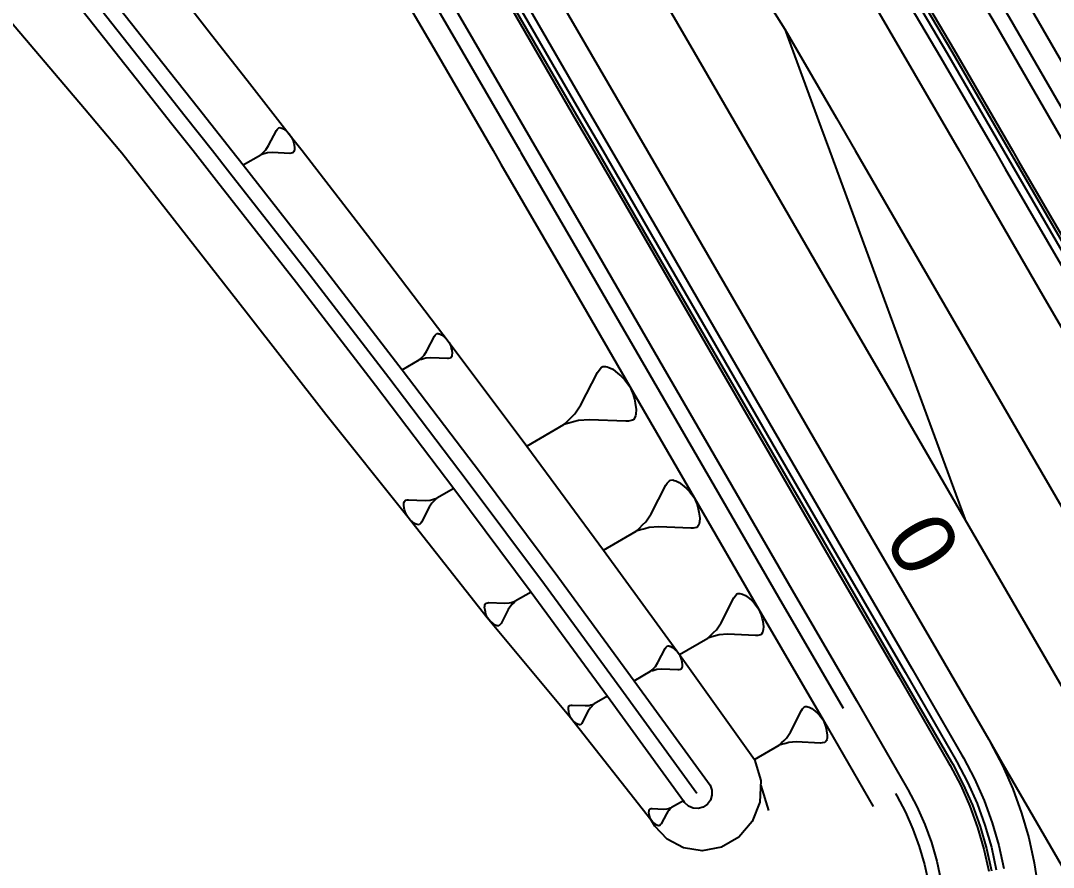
# Model space of a CAD drawing. Extents: x 385979 to 386199, y 802665 to 802910.
# Drawn here: x 386036.57 to 386076.76, y 802772.1 to 802805.06 of the extents above; entities that cross this region are included whole.
import ezdxf
from ezdxf.enums import TextEntityAlignment as Align

# ---------------------------------------------------------------- set-up
doc = ezdxf.new("R2010")
doc.units = 0
doc.layers.get('0').update_dxf_attribs({"linetype": 'CONTINUOUS'})
doc.styles.add('ARIAL', font='ARIAL.FON')

msp = doc.modelspace()

# ---------------------------------------------------------------- linework, layer by layer
at = {"color": 7}
for p, q in [((386046.2234, 802800.1939), (386046.528, 802800.7845)), ((386046.528, 802800.7845), (386046.5555, 802800.8263)), ((386046.5555, 802800.8263), (386046.6024, 802800.8793)), ((386046.6024, 802800.8793), (386046.6218, 802800.8906)), ((386046.6218, 802800.8906), (386046.6717, 802800.8936)), ((386046.6717, 802800.8936), (386046.7023, 802800.8855)), ((386046.7023, 802800.8855), (386046.7329, 802800.8774)), ((386046.7329, 802800.8774), (386046.8053, 802800.8417)), ((386046.8053, 802800.8417), (386046.9002, 802800.7673)), ((386046.9002, 802800.7673), (386046.9532, 802800.7204)), ((386046.9532, 802800.7204), (386047.0175, 802800.6542)), ((386047.0175, 802800.6542), (386047.1155, 802800.5298)), ((386047.1155, 802800.5298), (386047.1747, 802800.383)), ((386047.1747, 802800.383), (386047.2002, 802800.2943)), ((386045.9809, 802799.8981), (386046.0472, 802799.9624)), ((386046.0472, 802799.9624), (386046.0859, 802800)), ((386046.0859, 802800), (386046.1134, 802800.0267)), ((386046.1134, 802800.0267), (386046.2234, 802800.1939)), ((386047.2106, 802799.964), (386047.1831, 802799.9222)), ((386047.2002, 802800.2943), (386047.2145, 802800.225)), ((386047.2187, 802799.9946), (386047.2106, 802799.964)), ((386047.2145, 802800.225), (386047.2319, 802800.1057)), ((386047.2202, 802800), (386047.2187, 802799.9946)), ((386047.2269, 802800.0252), (386047.2202, 802800)), ((386047.2319, 802800.1057), (386047.2269, 802800.0252)), ((386045.2368, 802799.441), (386045.9147, 802799.8339)), ((386045.9147, 802799.8339), (386045.9809, 802799.8981)), ((386046.0034, 802799.8594), (386045.9147, 802799.8339)), ((386046.0921, 802799.8849), (386046.0034, 802799.8594)), ((386046.1808, 802799.9105), (386046.0921, 802799.8849)), ((386046.3806, 802799.9228), (386046.1808, 802799.9105)), ((386047.0444, 802799.8935), (386046.3806, 802799.9228)), ((386047.0944, 802799.8966), (386047.0444, 802799.8935)), ((386047.1637, 802799.9109), (386047.0944, 802799.8966)), ((386047.1831, 802799.9222), (386047.1637, 802799.9109)), ((386052.3823, 802792.2006), (386052.6789, 802792.7756)), ((386052.6789, 802792.7756), (386052.7057, 802792.8163)), ((386052.7057, 802792.8163), (386052.7513, 802792.8679)), ((386052.7513, 802792.8679), (386052.7702, 802792.8789)), ((386052.7702, 802792.8789), (386052.8188, 802792.8819)), ((386052.8188, 802792.8819), (386052.8486, 802792.8739)), ((386052.8486, 802792.8739), (386052.8784, 802792.866)), ((386052.8784, 802792.866), (386052.9489, 802792.8313)), ((386052.9489, 802792.8313), (386053.0413, 802792.7589)), ((386053.0413, 802792.7589), (386053.0929, 802792.7132)), ((386053.0929, 802792.7132), (386053.1555, 802792.6487)), ((386053.1555, 802792.6487), (386053.2509, 802792.5276)), ((386053.2509, 802792.5276), (386053.3085, 802792.3847)), ((386053.3085, 802792.3847), (386053.3334, 802792.2983)), ((386052.1462, 802791.9126), (386052.2107, 802791.9751)), ((386052.2107, 802791.9751), (386052.2752, 802792.0377)), ((386052.3407, 802791.9246), (386052.2544, 802791.8997)), ((386052.2752, 802792.0377), (386052.3823, 802792.2006)), ((386052.5353, 802791.9366), (386052.3407, 802791.9246)), ((386053.1817, 802791.9081), (386052.5353, 802791.9366)), ((386053.2978, 802791.925), (386053.2303, 802791.9111)), ((386053.3167, 802791.936), (386053.2978, 802791.925)), ((386053.3435, 802791.9767), (386053.3167, 802791.936)), ((386053.3334, 802792.2983), (386053.3473, 802792.2308)), ((386053.3514, 802792.0065), (386053.3435, 802791.9767)), ((386053.3473, 802792.2308), (386053.3642, 802792.1147)), ((386053.3593, 802792.0363), (386053.3514, 802792.0065)), ((386053.3642, 802792.1147), (386053.3593, 802792.0363)), ((386051.4216, 802791.4674), (386052.0817, 802791.85)), ((386052.0817, 802791.85), (386052.1462, 802791.9126)), ((386052.168, 802791.8748), (386052.0817, 802791.85)), ((386052.2544, 802791.8997), (386052.168, 802791.8748)), ((386053.2303, 802791.9111), (386053.1817, 802791.9081)), ((386059.084, 802791.4545), (386059.184, 802791.5677)), ((386059.184, 802791.5677), (386059.2254, 802791.5917)), ((386059.2254, 802791.5917), (386059.332, 802791.5983)), ((386059.332, 802791.5983), (386059.3973, 802791.5809)), ((386059.3973, 802791.5809), (386059.4625, 802791.5635)), ((386059.4625, 802791.5635), (386059.6171, 802791.4874)), ((386058.3753, 802790.1052), (386059.0253, 802791.3653)), ((386059.0253, 802791.3653), (386059.084, 802791.4545)), ((386059.6171, 802791.4874), (386059.8195, 802791.3287)), ((386059.8195, 802791.3287), (386059.9327, 802791.2287)), ((386059.9327, 802791.2287), (386060.0698, 802791.0873)), ((386060.0698, 802791.0873), (386060.2789, 802790.8219)), ((386060.2789, 802790.8219), (386060.4052, 802790.5087)), ((386060.4052, 802790.5087), (386060.4597, 802790.3194)), ((386060.4597, 802790.3194), (386060.4902, 802790.1715)), ((386058.1405, 802789.7482), (386058.3753, 802790.1052)), ((386060.4902, 802790.1715), (386060.5273, 802789.9169)), ((386060.5273, 802789.9169), (386060.5166, 802789.745)), ((386057.8578, 802789.4739), (386057.9992, 802789.6111)), ((386057.9992, 802789.6111), (386058.1405, 802789.7482)), ((386058.7107, 802789.5265), (386058.2842, 802789.5002)), ((386060.1272, 802789.4641), (386058.7107, 802789.5265)), ((386060.4231, 802789.5252), (386060.3818, 802789.5013)), ((386060.4818, 802789.6144), (386060.4231, 802789.5252)), ((386060.4992, 802789.6797), (386060.4818, 802789.6144)), ((386060.5166, 802789.745), (386060.4992, 802789.6797)), ((386056.2699, 802788.4983), (386057.7164, 802789.3368)), ((386057.7164, 802789.3368), (386057.8578, 802789.4739)), ((386057.9057, 802789.3912), (386057.7164, 802789.3368)), ((386058.095, 802789.4457), (386057.9057, 802789.3912)), ((386058.2842, 802789.5002), (386058.095, 802789.4457)), ((386060.2338, 802789.4707), (386060.1272, 802789.4641)), ((386060.3818, 802789.5013), (386060.2338, 802789.4707)), ((386061.7342, 802787.053), (386061.8222, 802787.1527)), ((386061.8222, 802787.1527), (386061.8586, 802787.1738)), ((386061.8586, 802787.1738), (386061.9525, 802787.1795)), ((386061.9525, 802787.1795), (386062.01, 802787.1642)), ((386062.01, 802787.1642), (386062.0674, 802787.149)), ((386062.0674, 802787.149), (386062.2035, 802787.082)), ((386053.4272, 802786.8507), (386052.7678, 802786.4685)), ((386061.1102, 802785.865), (386061.6825, 802786.9744)), ((386061.6825, 802786.9744), (386061.7342, 802787.053)), ((386062.2035, 802787.082), (386062.3817, 802786.9422)), ((386062.3817, 802786.9422), (386062.4814, 802786.8541)), ((386062.4814, 802786.8541), (386062.6021, 802786.7297)), ((386062.6021, 802786.7297), (386062.7862, 802786.496)), ((386051.4915, 802786.2825), (386051.4994, 802786.3122)), ((386051.4994, 802786.3122), (386051.5074, 802786.342)), ((386051.5074, 802786.342), (386051.5341, 802786.3826)), ((386051.5341, 802786.3826), (386051.553, 802786.3936)), ((386051.553, 802786.3936), (386051.6204, 802786.4075)), ((386051.6204, 802786.4075), (386051.669, 802786.4105)), ((386051.669, 802786.4105), (386052.3146, 802786.382)), ((386052.3146, 802786.382), (386052.509, 802786.394)), ((386052.509, 802786.394), (386052.5953, 802786.4189)), ((386052.639, 802786.3435), (386052.5745, 802786.281)), ((386052.5953, 802786.4189), (386052.6816, 802786.4437)), ((386052.7034, 802786.406), (386052.639, 802786.3435)), ((386052.6816, 802786.4437), (386052.7678, 802786.4685)), ((386052.7678, 802786.4685), (386052.7034, 802786.406)), ((386062.7862, 802786.496), (386062.8974, 802786.2202)), ((386051.4866, 802786.2041), (386051.4915, 802786.2825)), ((386051.5035, 802786.0881), (386051.4866, 802786.2041)), ((386051.5174, 802786.0206), (386051.5035, 802786.0881)), ((386051.5423, 802785.9344), (386051.5174, 802786.0206)), ((386051.5999, 802785.7916), (386051.5423, 802785.9344)), ((386052.4675, 802786.1183), (386052.1712, 802785.5439)), ((386052.5745, 802786.281), (386052.4675, 802786.1183)), ((386062.8974, 802786.2202), (386062.9454, 802786.0536)), ((386062.9454, 802786.0536), (386062.9723, 802785.9233)), ((386062.9723, 802785.9233), (386063.0049, 802785.6992)), ((386051.6951, 802785.6706), (386051.5999, 802785.7916)), ((386051.7576, 802785.6062), (386051.6951, 802785.6706)), ((386051.8092, 802785.5606), (386051.7576, 802785.6062)), ((386051.9015, 802785.4883), (386051.8092, 802785.5606)), ((386051.9719, 802785.4536), (386051.9015, 802785.4883)), ((386052.1445, 802785.5032), (386052.0989, 802785.4517)), ((386052.1712, 802785.5439), (386052.1445, 802785.5032)), ((386060.779, 802785.4299), (386060.9035, 802785.5507)), ((386060.9035, 802785.5507), (386061.1102, 802785.865)), ((386062.9801, 802785.4904), (386062.9648, 802785.4329)), ((386062.9954, 802785.5479), (386062.9801, 802785.4904)), ((386063.0049, 802785.6992), (386062.9954, 802785.5479)), ((386052.0017, 802785.4457), (386051.9719, 802785.4536)), ((386052.0315, 802785.4377), (386052.0017, 802785.4457)), ((386052.08, 802785.4407), (386052.0315, 802785.4377)), ((386052.0989, 802785.4517), (386052.08, 802785.4407)), ((386059.2565, 802784.4502), (386060.5301, 802785.1884)), ((386060.5301, 802785.1884), (386060.6545, 802785.3092)), ((386060.6967, 802785.2364), (386060.5301, 802785.1884)), ((386060.6545, 802785.3092), (386060.779, 802785.4299)), ((386060.8634, 802785.2844), (386060.6967, 802785.2364)), ((386061.03, 802785.3323), (386060.8634, 802785.2844)), ((386061.4055, 802785.3555), (386061.03, 802785.3323)), ((386062.6526, 802785.3006), (386061.4055, 802785.3555)), ((386062.7465, 802785.3064), (386062.6526, 802785.3006)), ((386062.8768, 802785.3332), (386062.7465, 802785.3064)), ((386062.9132, 802785.3543), (386062.8768, 802785.3332)), ((386062.9648, 802785.4329), (386062.9132, 802785.3543)), ((386056.4385, 802782.8169), (386055.8238, 802782.4607)), ((386064.3746, 802782.6566), (386064.4516, 802782.7436)), ((386064.4516, 802782.7436), (386064.4833, 802782.7621)), ((386064.4833, 802782.7621), (386064.5653, 802782.7671)), ((386064.5653, 802782.7671), (386064.6155, 802782.7538)), ((386064.6155, 802782.7538), (386064.6657, 802782.7404)), ((386064.6657, 802782.7404), (386064.7846, 802782.6819)), ((386064.7846, 802782.6819), (386064.9402, 802782.5598)), ((386054.6294, 802782.2141), (386054.634, 802782.2872)), ((386054.634, 802782.2872), (386054.6414, 802782.3149)), ((386054.6414, 802782.3149), (386054.6488, 802782.3427)), ((386054.6488, 802782.3427), (386054.6737, 802782.3806)), ((386054.6737, 802782.3806), (386054.6913, 802782.3908)), ((386054.6913, 802782.3908), (386054.7542, 802782.4037)), ((386054.7542, 802782.4037), (386054.7995, 802782.4065)), ((386054.7995, 802782.4065), (386055.4013, 802782.38)), ((386055.4013, 802782.38), (386055.5826, 802782.3912)), ((386055.6436, 802782.2858), (386055.5438, 802782.1342)), ((386055.5826, 802782.3912), (386055.663, 802782.4144)), ((386055.7037, 802782.3441), (386055.6436, 802782.2858)), ((386055.663, 802782.4144), (386055.7434, 802782.4375)), ((386055.7638, 802782.4024), (386055.7037, 802782.3441)), ((386055.7434, 802782.4375), (386055.8238, 802782.4607)), ((386055.8238, 802782.4607), (386055.7638, 802782.4024)), ((386063.8297, 802781.6189), (386064.3295, 802782.588)), ((386064.3295, 802782.588), (386064.3746, 802782.6566)), ((386064.9402, 802782.5598), (386065.0273, 802782.4829)), ((386065.0273, 802782.4829), (386065.1327, 802782.3742)), ((386065.1327, 802782.3742), (386065.2935, 802782.1701)), ((386054.6452, 802782.106), (386054.6294, 802782.2141)), ((386054.6582, 802782.0431), (386054.6452, 802782.106)), ((386054.6813, 802781.9627), (386054.6582, 802782.0431)), ((386054.735, 802781.8296), (386054.6813, 802781.9627)), ((386055.5438, 802782.1342), (386055.2677, 802781.5987)), ((386065.2935, 802782.1701), (386065.3906, 802781.9292)), ((386065.3906, 802781.9292), (386065.4325, 802781.7837)), ((386054.8238, 802781.7168), (386054.735, 802781.8296)), ((386054.8821, 802781.6568), (386054.8238, 802781.7168)), ((386054.9302, 802781.6143), (386054.8821, 802781.6568)), ((386055.0162, 802781.5468), (386054.9302, 802781.6143)), ((386055.0819, 802781.5145), (386055.0162, 802781.5468)), ((386055.1096, 802781.5071), (386055.0819, 802781.5145)), ((386055.1374, 802781.4997), (386055.1096, 802781.5071)), ((386055.1827, 802781.5025), (386055.1374, 802781.4997)), ((386055.2002, 802781.5127), (386055.1827, 802781.5025)), ((386055.2427, 802781.5608), (386055.2002, 802781.5127)), ((386055.2677, 802781.5987), (386055.2427, 802781.5608)), ((386063.6491, 802781.3445), (386063.8297, 802781.6189)), ((386065.4325, 802781.7837), (386065.456, 802781.6699)), ((386065.456, 802781.6699), (386065.4845, 802781.4742)), ((386065.4845, 802781.4742), (386065.4762, 802781.342)), ((386063.323, 802781.0281), (386063.4317, 802781.1335)), ((386063.4685, 802781.07), (386063.323, 802781.0281)), ((386063.4317, 802781.1335), (386063.5404, 802781.239)), ((386063.6141, 802781.1119), (386063.4685, 802781.07)), ((386063.5404, 802781.239), (386063.6491, 802781.3445)), ((386063.7596, 802781.1538), (386063.6141, 802781.1119)), ((386064.0876, 802781.174), (386063.7596, 802781.1538)), ((386065.1768, 802781.126), (386064.0876, 802781.174)), ((386065.2588, 802781.1311), (386065.1768, 802781.126)), ((386065.3726, 802781.1546), (386065.2588, 802781.1311)), ((386065.4044, 802781.173), (386065.3726, 802781.1546)), ((386065.4495, 802781.2416), (386065.4044, 802781.173)), ((386065.4629, 802781.2918), (386065.4495, 802781.2416)), ((386065.4762, 802781.342), (386065.4629, 802781.2918)), ((386061.6876, 802780.6603), (386061.7313, 802780.7098)), ((386061.7313, 802780.7098), (386061.7494, 802780.7203)), ((386061.7494, 802780.7203), (386061.7961, 802780.7232)), ((386061.7961, 802780.7232), (386061.8247, 802780.7156)), ((386061.8247, 802780.7156), (386061.8533, 802780.708)), ((386061.8533, 802780.708), (386061.9209, 802780.6747)), ((386061.9209, 802780.6747), (386062.0095, 802780.6052)), ((386062.2106, 802780.3833), (386063.323, 802781.0281)), ((386061.3773, 802780.0695), (386061.6619, 802780.6212)), ((386061.6619, 802780.6212), (386061.6876, 802780.6603)), ((386062.0095, 802780.6052), (386062.0591, 802780.5614)), ((386062.0591, 802780.5614), (386062.1191, 802780.4995)), ((386062.1191, 802780.4995), (386062.2106, 802780.3833)), ((386062.2106, 802780.3833), (386062.266, 802780.2462)), ((386061.2126, 802779.8532), (386061.2745, 802779.9133)), ((386061.2745, 802779.9133), (386061.3773, 802780.0695)), ((386062.266, 802780.2462), (386062.2898, 802780.1633)), ((386062.2898, 802780.1633), (386062.3032, 802780.0986)), ((386062.3071, 802779.8833), (386062.2995, 802779.8547)), ((386062.3032, 802780.0986), (386062.3194, 802779.9871)), ((386062.3147, 802779.9119), (386062.3071, 802779.8833)), ((386062.3194, 802779.9871), (386062.3147, 802779.9119)), ((386060.4556, 802779.3661), (386061.0888, 802779.7331)), ((386061.0888, 802779.7331), (386061.1507, 802779.7932)), ((386061.1717, 802779.757), (386061.0888, 802779.7331)), ((386061.1507, 802779.7932), (386061.2126, 802779.8532)), ((386061.2546, 802779.7808), (386061.1717, 802779.757)), ((386061.3374, 802779.8047), (386061.2546, 802779.7808)), ((386061.5241, 802779.8162), (386061.3374, 802779.8047)), ((386062.1443, 802779.7889), (386061.5241, 802779.8162)), ((386062.1909, 802779.7918), (386062.1443, 802779.7889)), ((386062.2557, 802779.8052), (386062.1909, 802779.7918)), ((386062.2738, 802779.8156), (386062.2557, 802779.8052)), ((386062.2995, 802779.8547), (386062.2738, 802779.8156)), ((386059.4174, 802778.7643), (386058.8981, 802778.4634)), ((386057.889, 802778.2551), (386057.8929, 802778.3168)), ((386057.9024, 802778.1637), (386057.889, 802778.2551)), ((386057.8929, 802778.3168), (386057.8992, 802778.3402)), ((386057.8992, 802778.3402), (386057.9054, 802778.3637)), ((386057.9054, 802778.3637), (386057.9265, 802778.3957)), ((386057.9265, 802778.3957), (386057.9413, 802778.4043)), ((386057.9413, 802778.4043), (386057.9944, 802778.4153)), ((386057.9944, 802778.4153), (386058.0327, 802778.4176)), ((386058.0327, 802778.4176), (386058.5412, 802778.3952)), ((386058.5412, 802778.3952), (386058.6943, 802778.4047)), ((386058.7458, 802778.3157), (386058.6616, 802778.1875)), ((386058.6943, 802778.4047), (386058.7622, 802778.4242)), ((386058.7966, 802778.3649), (386058.7458, 802778.3157)), ((386058.7622, 802778.4242), (386058.8301, 802778.4438)), ((386058.8473, 802778.4141), (386058.7966, 802778.3649)), ((386058.8301, 802778.4438), (386058.8981, 802778.4634)), ((386058.8981, 802778.4634), (386058.8473, 802778.4141)), ((386066.9664, 802778.2059), (386067.0055, 802778.2653)), ((386067.0055, 802778.2653), (386067.072, 802778.3406)), ((386067.072, 802778.3406), (386067.0995, 802778.3566)), ((386067.0995, 802778.3566), (386067.1705, 802778.361)), ((386067.1705, 802778.361), (386067.214, 802778.3494)), ((386067.214, 802778.3494), (386067.2574, 802778.3378)), ((386067.2574, 802778.3378), (386067.3603, 802778.2872)), ((386067.3603, 802778.2872), (386067.495, 802778.1815)), ((386057.9133, 802778.1106), (386057.9024, 802778.1637)), ((386057.9329, 802778.0427), (386057.9133, 802778.1106)), ((386057.9782, 802777.9302), (386057.9329, 802778.0427)), ((386058.0533, 802777.835), (386057.9782, 802777.9302)), ((386058.6616, 802778.1875), (386058.4282, 802777.7352)), ((386066.5338, 802777.3671), (386066.9664, 802778.2059)), ((386067.495, 802778.1815), (386067.5704, 802778.115)), ((386067.5704, 802778.115), (386067.6616, 802778.0209)), ((386067.6616, 802778.0209), (386067.8008, 802777.8442)), ((386058.1025, 802777.7842), (386058.0533, 802777.835)), ((386058.1431, 802777.7483), (386058.1025, 802777.7842)), ((386058.2158, 802777.6913), (386058.1431, 802777.7483)), ((386058.2713, 802777.664), (386058.2158, 802777.6913)), ((386058.2947, 802777.6578), (386058.2713, 802777.664)), ((386058.3181, 802777.6515), (386058.2947, 802777.6578)), ((386058.3564, 802777.6539), (386058.3181, 802777.6515)), ((386058.3713, 802777.6625), (386058.3564, 802777.6539)), ((386058.4072, 802777.7031), (386058.3713, 802777.6625)), ((386058.4282, 802777.7352), (386058.4072, 802777.7031)), ((386067.8008, 802777.8442), (386067.8849, 802777.6357)), ((386067.8849, 802777.6357), (386067.9211, 802777.5097)), ((386067.9211, 802777.5097), (386067.9415, 802777.4113)), ((386066.2834, 802777.0383), (386066.3775, 802777.1295)), ((386066.3775, 802777.1295), (386066.5338, 802777.3671)), ((386067.9474, 802777.084), (386067.9358, 802777.0405)), ((386067.9415, 802777.4113), (386067.9662, 802777.2418)), ((386067.959, 802777.1274), (386067.9474, 802777.084)), ((386067.9662, 802777.2418), (386067.959, 802777.1274)), ((386065.1324, 802776.2976), (386066.0952, 802776.8557)), ((386066.0952, 802776.8557), (386066.1893, 802776.947)), ((386066.2212, 802776.892), (386066.0952, 802776.8557)), ((386066.1893, 802776.947), (386066.2834, 802777.0383)), ((386066.3471, 802776.9282), (386066.2212, 802776.892)), ((386066.4731, 802776.9645), (386066.3471, 802776.9282)), ((386066.757, 802776.982), (386066.4731, 802776.9645)), ((386067.6998, 802776.9405), (386066.757, 802776.982)), ((386067.7708, 802776.9448), (386067.6998, 802776.9405)), ((386067.8693, 802776.9652), (386067.7708, 802776.9448)), ((386067.8968, 802776.9811), (386067.8693, 802776.9652)), ((386067.9358, 802777.0405), (386067.8968, 802776.9811)), ((386065.3794, 802775.285), (386065.6838, 802774.3104)), ((386062.3638, 802774.693), (386061.909, 802774.4293)), ((386061.0252, 802774.2469), (386061.0286, 802774.301)), ((386061.0369, 802774.1669), (386061.0252, 802774.2469)), ((386061.0286, 802774.301), (386061.034, 802774.3215)), ((386061.034, 802774.3215), (386061.0395, 802774.342)), ((386061.0395, 802774.342), (386061.058, 802774.3701)), ((386061.058, 802774.3701), (386061.071, 802774.3776)), ((386061.071, 802774.3776), (386061.1175, 802774.3872)), ((386061.1175, 802774.3872), (386061.151, 802774.3893)), ((386061.151, 802774.3893), (386061.5964, 802774.3697)), ((386061.5964, 802774.3697), (386061.7304, 802774.378)), ((386061.7756, 802774.3), (386061.7018, 802774.1878)), ((386061.7304, 802774.378), (386061.79, 802774.3951)), ((386061.8201, 802774.3431), (386061.7756, 802774.3)), ((386061.79, 802774.3951), (386061.8495, 802774.4122)), ((386061.8645, 802774.3862), (386061.8201, 802774.3431)), ((386061.8495, 802774.4122), (386061.909, 802774.4293)), ((386061.909, 802774.4293), (386061.8645, 802774.3862)), ((386061.0465, 802774.1204), (386061.0369, 802774.1669)), ((386061.0636, 802774.0609), (386061.0465, 802774.1204)), ((386061.1033, 802773.9624), (386061.0636, 802774.0609)), ((386061.169, 802773.879), (386061.1033, 802773.9624)), ((386061.2122, 802773.8345), (386061.169, 802773.879)), ((386061.2477, 802773.8031), (386061.2122, 802773.8345)), ((386061.7018, 802774.1878), (386061.4975, 802773.7916)), ((386061.3114, 802773.7532), (386061.2477, 802773.8031)), ((386061.36, 802773.7292), (386061.3114, 802773.7532)), ((386061.3805, 802773.7238), (386061.36, 802773.7292)), ((386061.401, 802773.7183), (386061.3805, 802773.7238)), ((386061.4345, 802773.7204), (386061.401, 802773.7183)), ((386061.4475, 802773.7279), (386061.4345, 802773.7204)), ((386061.479, 802773.7635), (386061.4475, 802773.7279)), ((386061.4975, 802773.7916), (386061.479, 802773.7635))]:
    msp.add_line(p, q, dxfattribs=at)
at = {"color": 7, "linetype": 'CONTINUOUS'}
for points in [[(386018.8457, 802890.0119), (386019.6654, 802888.6443), (386022.3288, 802884.4088), (386024.9922, 802880.1734), (386027.6556, 802875.938), (386030.319, 802871.7025), (386032.9824, 802867.4671), (386035.6458, 802863.2317), (386038.3092, 802858.9962), (386040.9726, 802854.7608), (386043.636, 802850.5254), (386046.2993, 802846.2899), (386048.9627, 802842.0545), (386051.6261, 802837.8191), (386054.2895, 802833.5836), (386056.9529, 802829.3482), (386059.6163, 802825.1128), (386062.2797, 802820.8773), (386064.9431, 802816.6419), (386066.1231, 802814.7654), (386067.6065, 802812.4065), (386070.2699, 802808.171), (386072.8084, 802803.8632), (386075.0475, 802800)], [(386018.9544, 802890.0441), (386019.7606, 802888.6994), (386022.424, 802884.464), (386025.0874, 802880.2286), (386027.7508, 802875.9931), (386030.4142, 802871.7577), (386033.0776, 802867.5223), (386035.741, 802863.2868), (386038.4043, 802859.0514), (386041.0677, 802854.816), (386043.7311, 802850.5805), (386046.3945, 802846.3451), (386049.0579, 802842.1097), (386051.7213, 802837.8742), (386054.3847, 802833.6388), (386057.0481, 802829.4034), (386059.7115, 802825.1679), (386062.3749, 802820.9325), (386065.0383, 802816.6971), (386066.2183, 802814.8205), (386067.7016, 802812.4616), (386070.365, 802808.2262), (386072.9036, 802803.9184), (386075.1747, 802800)], [(386018.3612, 802889.8685), (386019.2415, 802888.3986), (386021.9049, 802884.1631), (386024.5683, 802879.9277), (386027.2317, 802875.6923), (386029.8951, 802871.4568), (386032.5585, 802867.2214), (386035.2218, 802862.986), (386037.8852, 802858.7505), (386040.5486, 802854.5151), (386043.212, 802850.2797), (386045.8754, 802846.0442), (386048.5388, 802841.8088), (386051.2022, 802837.5734), (386053.8656, 802833.3379), (386056.529, 802829.1025), (386059.1924, 802824.8671), (386061.8558, 802820.6316), (386064.5191, 802816.3962), (386065.6992, 802814.5196), (386067.1825, 802812.1608), (386069.8459, 802807.9253), (386072.3845, 802803.6175), (386074.4812, 802800)], [(386013.7128, 802888.4927), (386015.1439, 802886.0236), (386017.6512, 802881.6977), (386020.1585, 802877.3718), (386022.6658, 802873.0459), (386025.1731, 802868.72), (386027.6804, 802864.3941), (386030.1877, 802860.0682), (386032.695, 802855.7423), (386035.2023, 802851.4164), (386037.7096, 802847.0905), (386040.2169, 802842.7646), (386042.7243, 802838.4387), (386045.2316, 802834.1128), (386047.7389, 802829.7869), (386050.2462, 802825.461), (386052.7535, 802821.1351), (386055.2608, 802816.8092), (386057.7681, 802812.4832), (386058.879, 802810.5666), (386060.2754, 802808.1573), (386062.7827, 802803.8314), (386065.0034, 802800)], [(386010.2598, 802887.4707), (386012.1158, 802884.2685), (386014.6231, 802879.9426), (386017.1304, 802875.6167), (386019.6377, 802871.2908), (386022.145, 802866.9649), (386024.6523, 802862.639), (386027.1596, 802858.3131), (386029.6669, 802853.9872), (386032.1742, 802849.6613), (386034.6815, 802845.3354), (386037.1888, 802841.0095), (386039.6961, 802836.6836), (386042.2034, 802832.3577), (386044.7107, 802828.0317), (386047.218, 802823.7058), (386049.7253, 802819.3799), (386052.2326, 802815.054), (386054.7399, 802810.7281), (386055.8508, 802808.8115), (386057.2472, 802806.4022), (386059.7545, 802802.0763), (386060.958, 802800)], [(386008.4839, 802886.9451), (386010.5585, 802883.3659), (386013.0658, 802879.04), (386015.5731, 802874.7141), (386018.0804, 802870.3881), (386020.5877, 802866.0622), (386023.095, 802861.7363), (386025.6023, 802857.4104), (386028.1096, 802853.0845), (386030.6169, 802848.7586), (386033.1242, 802844.4327), (386035.6315, 802840.1068), (386038.1388, 802835.7809), (386040.6461, 802831.455), (386043.1534, 802827.1291), (386045.6607, 802822.8032), (386048.168, 802818.4773), (386050.6753, 802814.1514), (386053.1826, 802809.8255), (386054.2935, 802807.9089), (386055.6899, 802805.4996), (386058.1972, 802801.1737), (386058.8775, 802800)], [(386008.5925, 802886.9772), (386010.6536, 802883.421), (386013.1609, 802879.0951), (386015.6682, 802874.7692), (386018.1755, 802870.4433), (386020.6828, 802866.1174), (386023.1902, 802861.7915), (386025.6975, 802857.4656), (386028.2048, 802853.1397), (386030.7121, 802848.8138), (386033.2194, 802844.4879), (386035.7267, 802840.162), (386038.234, 802835.8361), (386040.7413, 802831.5102), (386043.2486, 802827.1843), (386045.7559, 802822.8584), (386048.2632, 802818.5325), (386050.7705, 802814.2066), (386053.2778, 802809.8807), (386054.3887, 802807.964), (386055.7851, 802805.5548), (386058.2924, 802801.2289), (386059.0046, 802800)], [(386009.0759, 802887.1203), (386011.0776, 802883.6667), (386013.5849, 802879.3408), (386016.0922, 802875.0149), (386018.5995, 802870.689), (386021.1068, 802866.3631), (386023.6141, 802862.0372), (386026.1214, 802857.7113), (386028.6287, 802853.3854), (386031.136, 802849.0595), (386033.6433, 802844.7336), (386036.1506, 802840.4077), (386038.6579, 802836.0818), (386041.1652, 802831.7559), (386043.6725, 802827.43), (386046.1798, 802823.1041), (386048.6871, 802818.7782), (386051.1944, 802814.4523), (386053.7017, 802810.1264), (386054.8126, 802808.2097), (386056.209, 802805.8005), (386058.7163, 802801.4746), (386059.571, 802800)], [(386006.5516, 802886.3732), (386007.6255, 802881.6659), (386010.1328, 802877.34), (386012.6401, 802873.0141), (386015.1474, 802868.6882), (386017.6547, 802864.3623), (386020.162, 802860.0364), (386022.6693, 802855.7105), (386025.1766, 802851.3846), (386027.6839, 802847.0587), (386030.1912, 802842.7328), (386032.6985, 802838.4069), (386035.2058, 802834.081), (386037.7131, 802829.7551), (386040.2204, 802825.4292), (386042.7277, 802821.1033), (386045.235, 802816.7774), (386047.7423, 802812.4515), (386050.2496, 802808.1256), (386051.3605, 802806.2089), (386052.7569, 802803.7997), (386054.9592, 802800)], [(386000, 802866.6619), (386000.4529, 802865.9504), (386003.1671, 802861.7444), (386005.9084, 802857.5541), (386008.6767, 802853.3795), (386011.472, 802849.2205), (386014.2944, 802845.0772), (386017.1438, 802840.9496), (386020.0202, 802836.8376), (386022.9237, 802832.7414), (386025.8542, 802828.6607), (386028.8117, 802824.5958), (386031.7963, 802820.5465), (386034.8079, 802816.5129), (386037.8466, 802812.495), (386040.9122, 802808.4927), (386044.0049, 802804.5061), (386045.3838, 802802.7448), (386047.1155, 802800.5298), (386047.5248, 802800)], [(386000, 802861.845), (386000.9177, 802860.4406), (386003.6836, 802856.2646), (386006.4767, 802852.1043), (386009.2967, 802847.9597), (386012.1438, 802843.8307), (386015.0179, 802839.7174), (386017.9191, 802835.6198), (386020.8472, 802831.5379), (386023.8025, 802827.4716), (386026.7847, 802823.4209), (386029.794, 802819.386), (386032.8304, 802815.3667), (386035.8937, 802811.3631), (386038.9841, 802807.3752), (386042.1015, 802803.4029), (386043.4914, 802801.648), (386044.7947, 802800)], [(386000, 802860.7496), (386000.3985, 802860.1397), (386003.1645, 802855.9638), (386005.9575, 802851.8034), (386008.7776, 802847.6588), (386011.6247, 802843.5298), (386014.4988, 802839.4166), (386017.4, 802835.3189), (386020.3281, 802831.237), (386023.2834, 802827.1707), (386026.2656, 802823.1201), (386029.2749, 802819.0851), (386032.3112, 802815.0658), (386035.3746, 802811.0622), (386038.465, 802807.0743), (386041.5824, 802803.102), (386042.9723, 802801.3471), (386044.0376, 802800)], [(386009.0798, 802842.0549), (386011.808, 802837.857), (386014.6817, 802833.7435), (386017.5679, 802829.6371), (386020.4928, 802825.5533), (386023.4486, 802821.4873), (386026.3707, 802817.4019), (386029.315, 802813.3292), (386032.502, 802809.3973), (386035.7618, 802805.5075), (386039.0554, 802801.6374), (386040.437, 802800)], [(386047.5006, 802841.207), (386050.164, 802836.9716), (386052.8274, 802832.7362), (386055.4908, 802828.5007), (386058.1541, 802824.2653), (386060.8175, 802820.0299), (386063.4809, 802815.7944), (386064.661, 802813.9179), (386066.1443, 802811.559), (386068.8077, 802807.3236), (386069.3404, 802806.4765), (386071.3462, 802803.0158), (386073.0942, 802800)], [(386044.4725, 802839.4519), (386047.1358, 802835.2165), (386049.7992, 802830.9811), (386052.4626, 802826.7456), (386055.126, 802822.5102), (386057.7894, 802818.2748), (386060.4528, 802814.0393), (386061.6328, 802812.1628), (386063.1162, 802809.8039), (386065.7796, 802805.5685), (386066.3123, 802804.7214), (386067.7125, 802800.9096), (386068.0466, 802800)], [(386054.6543, 802839.5742), (386057.3177, 802835.3388), (386059.981, 802831.1033), (386062.6444, 802826.8679), (386065.3078, 802822.6325), (386067.9712, 802818.397), (386069.1513, 802816.5205), (386070.6346, 802814.1616), (386073.298, 802809.9262), (386075.8365, 802805.6183), (386078.3438, 802801.2924), (386079.0929, 802800)], [(386066.3123, 802804.7214), (386068.3181, 802801.2607), (386069.0488, 802800)], [(386040.437, 802800), (386040.5064, 802799.9178), (386042.2422, 802797.7053), (386045.349, 802793.7269), (386048.4444, 802789.7418), (386051.5999, 802785.7916), (386054.735, 802781.8296), (386057.9782, 802777.9302), (386061.1033, 802773.9624)], [(386044.0376, 802800), (386044.7177, 802799.1401), (386047.8263, 802795.1627), (386050.9025, 802791.1665), (386053.9463, 802787.1516), (386056.9576, 802783.1178), (386059.9365, 802779.0652), (386062.8829, 802774.9938)], [(386044.7947, 802800), (386045.2368, 802799.441), (386048.3454, 802795.4636), (386051.4216, 802791.4674), (386054.4654, 802787.4524), (386057.4767, 802783.4187), (386060.4556, 802779.3661), (386063.402, 802775.2947)], [(386047.5248, 802800), (386050.1994, 802796.5381), (386053.2509, 802792.5276), (386056.2699, 802788.4983), (386059.2565, 802784.4502), (386062.2106, 802780.3833), (386065.1324, 802776.2976)], [(386054.9592, 802800), (386055.2643, 802799.4738), (386057.7716, 802795.1478), (386060.2789, 802790.8219), (386062.7862, 802786.496), (386065.2935, 802782.1701), (386067.8008, 802777.8442), (386069.7565, 802774.47)], [(386058.8775, 802800), (386060.7045, 802796.8478), (386063.2118, 802792.5219), (386065.7191, 802788.196), (386068.2264, 802783.8701), (386070.7337, 802779.5442), (386072.6894, 802776.17)], [(386059.0046, 802800), (386060.7997, 802796.903), (386063.307, 802792.5771), (386065.8143, 802788.2512), (386068.3216, 802783.9253), (386070.8289, 802779.5993), (386072.7846, 802776.2251)], [(386059.571, 802800), (386061.2236, 802797.1487), (386063.7309, 802792.8228), (386066.2382, 802788.4969), (386068.7455, 802784.171), (386071.2528, 802779.8451), (386073.2085, 802776.4709)], [(386060.958, 802800), (386062.2618, 802797.7504), (386064.7691, 802793.4245), (386067.2764, 802789.0986), (386069.7837, 802784.7727), (386072.291, 802780.4468), (386074.2467, 802777.0726)], [(386065.0034, 802800), (386065.29, 802799.5055), (386067.7973, 802795.1796), (386070.3046, 802790.8537), (386072.8119, 802786.5278), (386075.3192, 802782.2019), (386077.8265, 802777.876), (386080.3338, 802773.5501), (386082.8411, 802769.2242), (386085.3484, 802764.8983), (386087.8557, 802760.5724), (386090.363, 802756.2465), (386092.8703, 802751.9206), (386095.3776, 802747.5947), (386095.8197, 802746.832), (386097.9336, 802743.2976), (386100, 802740.0695)], [(386068.0466, 802800), (386069.4627, 802796.1449), (386071.213, 802791.3803), (386072.9633, 802786.6156), (386073.3133, 802785.6627)], [(386069.0488, 802800), (386070.8254, 802796.9347), (386073.3327, 802792.6088), (386075.84, 802788.2829), (386078.3473, 802783.957), (386080.8546, 802779.6311), (386081.3561, 802778.766)], [(386073.0942, 802800), (386073.8535, 802798.6899), (386076.3608, 802794.364), (386078.8681, 802790.0381), (386081.3754, 802785.7122), (386083.8827, 802781.3862), (386086.39, 802777.0603), (386088.8974, 802772.7344), (386091.4047, 802768.4085), (386093.912, 802764.0826), (386096.4193, 802759.7567), (386098.9266, 802755.4308), (386100, 802753.5788)], [(386074.4812, 802800), (386074.8918, 802799.2916), (386077.3991, 802794.9657), (386079.9064, 802790.6398), (386082.4137, 802786.3139), (386084.921, 802781.988), (386087.4283, 802777.6621)], [(386075.0475, 802800), (386075.3157, 802799.5373), (386077.823, 802795.2114), (386080.3303, 802790.8855), (386082.8376, 802786.5596), (386085.3449, 802782.2337), (386087.8522, 802777.9078)], [(386075.1747, 802800), (386075.4109, 802799.5925), (386077.9182, 802795.2666), (386080.4255, 802790.9407), (386082.9328, 802786.6148), (386085.4401, 802782.2889), (386087.9474, 802777.963)], [(386074.2467, 802777.0726), (386074.3158, 802776.9522), (386074.7799, 802776.0666), (386075.1839, 802775.1521), (386075.5262, 802774.2126), (386075.8051, 802773.2525), (386076.0194, 802772.2759), (386076.1682, 802771.2873)], [(386074.2467, 802777.0726), (386074.7984, 802776.1209), (386077.3057, 802771.795), (386079.813, 802767.4691), (386082.3203, 802763.1432), (386084.8276, 802758.8173), (386087.3349, 802754.4914), (386089.8422, 802750.1655), (386092.3495, 802745.8396), (386092.7916, 802745.0769), (386094.9547, 802741.46), (386097.5685, 802737.3692)], [(386073.2085, 802776.4709), (386073.2721, 802776.3601), (386073.699, 802775.5453), (386074.0708, 802774.704), (386074.3856, 802773.8397), (386074.6422, 802772.9564), (386074.8394, 802772.0579)], [(386072.6894, 802776.17), (386072.7502, 802776.064), (386073.1586, 802775.2847), (386073.5142, 802774.4799), (386073.8153, 802773.6532), (386074.0608, 802772.8083), (386074.2494, 802771.9489)], [(386072.7846, 802776.2251), (386072.8459, 802776.1183), (386073.2577, 802775.3325), (386073.6162, 802774.521), (386073.9199, 802773.6874), (386074.1674, 802772.8354), (386074.3575, 802771.9689)], [(386070.6216, 802774.9715), (386070.6714, 802774.8847), (386071.0059, 802774.2465), (386071.2971, 802773.5874), (386071.5437, 802772.9104), (386071.7447, 802772.2185), (386071.8991, 802771.5147)]]:
    msp.add_lwpolyline(points, dxfattribs=at)
at = {"color": 1, "linetype": 'CONTINUOUS'}
for points in [[(386018.9544, 802890.0441), (386019.7606, 802888.6994), (386022.424, 802884.464), (386025.0874, 802880.2286), (386027.7508, 802875.9931), (386030.4142, 802871.7577), (386033.0776, 802867.5223), (386035.741, 802863.2868), (386038.4043, 802859.0514), (386041.0677, 802854.816), (386043.7311, 802850.5805), (386046.3945, 802846.3451), (386049.0579, 802842.1097), (386051.7213, 802837.8742), (386054.3847, 802833.6388), (386057.0481, 802829.4034), (386059.7115, 802825.1679), (386062.3749, 802820.9325), (386065.0383, 802816.6971), (386066.2183, 802814.8205), (386067.7016, 802812.4616), (386070.365, 802808.2262), (386072.9036, 802803.9184), (386075.1747, 802800)], [(386008.4839, 802886.9451), (386010.5585, 802883.3659), (386013.0658, 802879.04), (386015.5731, 802874.7141), (386018.0804, 802870.3881), (386020.5877, 802866.0622), (386023.095, 802861.7363), (386025.6023, 802857.4104), (386028.1096, 802853.0845), (386030.6169, 802848.7586), (386033.1242, 802844.4327), (386035.6315, 802840.1068), (386038.1388, 802835.7809), (386040.6461, 802831.455), (386043.1534, 802827.1291), (386045.6607, 802822.8032), (386048.168, 802818.4773), (386050.6753, 802814.1514), (386053.1826, 802809.8255), (386054.2935, 802807.9089), (386055.6899, 802805.4996), (386058.1972, 802801.1737), (386058.8775, 802800)], [(386006.6193, 802886.3932), (386008.9233, 802882.4181), (386011.4306, 802878.0922), (386013.9379, 802873.7663), (386016.4452, 802869.4404), (386018.9525, 802865.1145), (386021.4598, 802860.7886), (386023.9671, 802856.4627), (386026.4744, 802852.1368), (386028.9817, 802847.8109), (386031.489, 802843.485), (386033.9963, 802839.1591), (386036.5036, 802834.8332), (386039.0109, 802830.5073), (386041.5182, 802826.1814), (386044.0255, 802821.8555), (386046.5328, 802817.5296), (386049.0401, 802813.2037), (386051.5474, 802808.8777), (386052.6583, 802806.9611), (386054.0547, 802804.5518), (386056.562, 802800.2259), (386056.693, 802800)], [(386006.0832, 802886.1216), (386008.4042, 802882.1172), (386010.9115, 802877.7913), (386013.4188, 802873.4654), (386015.9261, 802869.1395), (386018.4334, 802864.8136), (386020.9407, 802860.4877), (386023.448, 802856.1618), (386025.9553, 802851.8359), (386028.4626, 802847.51), (386030.9699, 802843.1841), (386033.4772, 802838.8582), (386035.9845, 802834.5323), (386038.4918, 802830.2064), (386040.9991, 802825.8805), (386043.5064, 802821.5546), (386046.0137, 802817.2287), (386048.521, 802812.9028), (386051.0283, 802808.5769), (386052.1392, 802806.6602), (386053.5356, 802804.251), (386055.9995, 802800)], [(386000, 802859.6568), (386002.6454, 802855.6629), (386005.4384, 802851.5026), (386008.2585, 802847.3579), (386011.1056, 802843.229), (386013.9797, 802839.1157), (386016.8808, 802835.0181), (386019.809, 802830.9361), (386022.7643, 802826.8698), (386025.7465, 802822.8192), (386028.7558, 802818.7842), (386031.7921, 802814.765), (386034.8555, 802810.7614), (386037.9459, 802806.7734), (386041.0633, 802802.8011), (386042.4532, 802801.0462), (386043.2806, 802800)], [(386050.6931, 802843.0574), (386053.3565, 802838.822), (386056.0199, 802834.5866), (386058.6833, 802830.3511), (386061.3467, 802826.1157), (386064.0101, 802821.8803), (386066.6734, 802817.6448), (386067.8535, 802815.7683), (386069.3368, 802813.4094), (386072.0002, 802809.174), (386074.5388, 802804.8662), (386077.0461, 802800.5402), (386077.3592, 802800)], [(386051.2122, 802843.3583), (386053.8756, 802839.1229), (386056.539, 802834.8874), (386059.2024, 802830.652), (386061.8658, 802826.4166), (386064.5292, 802822.1811), (386067.1926, 802817.9457), (386068.3726, 802816.0692), (386069.8559, 802813.7103), (386072.5193, 802809.4748), (386075.0579, 802805.167), (386077.5652, 802800.8411), (386078.0527, 802800)], [(386043.2806, 802800), (386044.1986, 802798.8392), (386047.3072, 802794.8618), (386050.3834, 802790.8657), (386053.4272, 802786.8507), (386056.4385, 802782.8169), (386059.4174, 802778.7643), (386062.3638, 802774.693)], [(386055.9995, 802800), (386056.0429, 802799.9251), (386058.5502, 802795.5992), (386061.0575, 802791.2733), (386063.5648, 802786.9474), (386066.0721, 802782.6215), (386068.5794, 802778.2956)], [(386056.693, 802800), (386059.0693, 802795.9), (386061.5766, 802791.5741), (386064.0839, 802787.2482), (386066.5912, 802782.9223), (386069.0985, 802778.5964), (386071.0542, 802775.2222)], [(386058.8775, 802800), (386060.7045, 802796.8478), (386063.2118, 802792.5219), (386065.7191, 802788.196), (386068.2264, 802783.8701), (386070.7337, 802779.5442), (386072.6894, 802776.17)], [(386075.1747, 802800), (386075.4109, 802799.5925), (386077.9182, 802795.2666), (386080.4255, 802790.9407), (386082.9328, 802786.6148), (386085.4401, 802782.2889), (386087.9474, 802777.963)], [(386072.6894, 802776.17), (386072.7502, 802776.064), (386073.1586, 802775.2847), (386073.5142, 802774.4799), (386073.8153, 802773.6532), (386074.0608, 802772.8083), (386074.2494, 802771.9489)], [(386063.402, 802775.295), (386063.4719, 802775.1086), (386063.477, 802774.9096), (386063.4167, 802774.7199), (386063.2977, 802774.5603), (386063.133, 802774.4485), (386062.9407, 802774.3968), (386062.7421, 802774.4108), (386062.5591, 802774.489), (386062.4116, 802774.6228), (386062.364, 802774.693)], [(386071.0542, 802775.2222), (386071.1063, 802775.1314), (386071.4562, 802774.4637), (386071.7609, 802773.7741), (386072.0189, 802773.0658), (386072.2292, 802772.3419), (386072.3908, 802771.6055)]]:
    msp.add_lwpolyline(points, dxfattribs=at)
at = {"color": 2, "linetype": 'CONTINUOUS'}
for points in [[(386018.6578, 802889.9563), (386019.501, 802888.549), (386022.1644, 802884.3136), (386024.8278, 802880.0781), (386027.4912, 802875.8427), (386030.1546, 802871.6073), (386032.818, 802867.3718), (386035.4814, 802863.1364), (386038.1448, 802858.901), (386040.8082, 802854.6655), (386043.4716, 802850.4301), (386046.135, 802846.1947), (386048.7984, 802841.9592), (386051.4617, 802837.7238), (386054.1251, 802833.4884), (386056.7885, 802829.2529), (386059.4519, 802825.0175), (386062.1153, 802820.7821), (386064.7787, 802816.5466), (386065.9587, 802814.6701), (386067.4421, 802812.3112), (386070.1055, 802808.0758), (386072.644, 802803.768), (386074.8279, 802800)], [(386008.7799, 802887.0327), (386010.818, 802883.5163), (386013.3253, 802879.1904), (386015.8326, 802874.8645), (386018.3399, 802870.5386), (386020.8472, 802866.2127), (386023.3545, 802861.8868), (386025.8618, 802857.5609), (386028.3691, 802853.235), (386030.8764, 802848.9091), (386033.3837, 802844.5832), (386035.891, 802840.2573), (386038.3983, 802835.9314), (386040.9057, 802831.6055), (386043.413, 802827.2796), (386045.9203, 802822.9537), (386048.4276, 802818.6278), (386050.9349, 802814.3018), (386053.4422, 802809.9759), (386054.553, 802808.0593), (386055.9495, 802805.65), (386058.4568, 802801.3241), (386059.2242, 802800)], [(386059.2242, 802800), (386060.9641, 802796.9982), (386063.4714, 802792.6723), (386065.9787, 802788.3464), (386068.486, 802784.0205), (386070.9933, 802779.6946), (386072.949, 802776.3204)], [(386074.8279, 802800), (386075.1513, 802799.4421), (386077.6586, 802795.1161), (386080.1659, 802790.7902), (386082.6732, 802786.4643), (386085.1805, 802782.1384), (386087.6878, 802777.8125), (386087.7129, 802777.7693), (386090.1951, 802773.4866), (386092.7024, 802769.1607), (386095.2097, 802764.8348), (386097.717, 802760.5089), (386100, 802756.5701)], [(386072.949, 802776.3204), (386073.0111, 802776.212), (386073.4288, 802775.415), (386073.7925, 802774.5919), (386074.1005, 802773.7465), (386074.3515, 802772.8823), (386074.5444, 802772.0034)]]:
    msp.add_lwpolyline(points, dxfattribs=at)
at = {"color": 3, "linetype": 'CONTINUOUS'}
for points in [[(386013.7128, 802888.4927), (386015.1439, 802886.0236), (386017.6512, 802881.6977), (386020.1585, 802877.3718), (386022.6658, 802873.0459), (386025.1731, 802868.72), (386027.6804, 802864.3941), (386030.1877, 802860.0682), (386032.695, 802855.7423), (386035.2023, 802851.4164), (386037.7096, 802847.0905), (386040.2169, 802842.7646), (386042.7243, 802838.4387), (386045.2316, 802834.1128), (386047.7389, 802829.7869), (386050.2462, 802825.461), (386052.7535, 802821.1351), (386055.2608, 802816.8092), (386057.7681, 802812.4832), (386058.879, 802810.5666), (386060.2754, 802808.1573), (386062.7827, 802803.8314), (386065.0034, 802800)], [(386065.0034, 802800), (386065.29, 802799.5055), (386067.7973, 802795.1796), (386070.3046, 802790.8537), (386072.8119, 802786.5278), (386075.3192, 802782.2019), (386077.8265, 802777.876), (386080.3338, 802773.5501), (386082.8411, 802769.2242), (386085.3484, 802764.8983), (386087.8557, 802760.5724), (386090.363, 802756.2465), (386092.8703, 802751.9206), (386095.3776, 802747.5947), (386095.8197, 802746.832), (386097.9336, 802743.2976), (386100, 802740.0695)]]:
    msp.add_lwpolyline(points, dxfattribs=at)
at = {"color": 252, "linetype": 'CONTINUOUS'}
msp.add_lwpolyline([(386065.1321, 802776.2984), (386065.3786, 802775.4797), (386065.3431, 802774.6445), (386065.042, 802773.8852), (386064.5206, 802773.2814), (386063.8461, 802772.8923), (386063.0999, 802772.7502), (386062.3673, 802772.8588), (386061.7282, 802773.1935), (386061.2479, 802773.7062), (386061.1037, 802773.9621)], dxfattribs=at)

# ---------------------------------------------------------------- texts
at = {"color": 2, "style": 'ARIAL'}
msp.add_text('0', height=2.5, rotation=120.097, dxfattribs=at).set_placement((386071.1111, 802783.2304), align=Align.TOP_LEFT)

doc.saveas('drawing.dxf')
